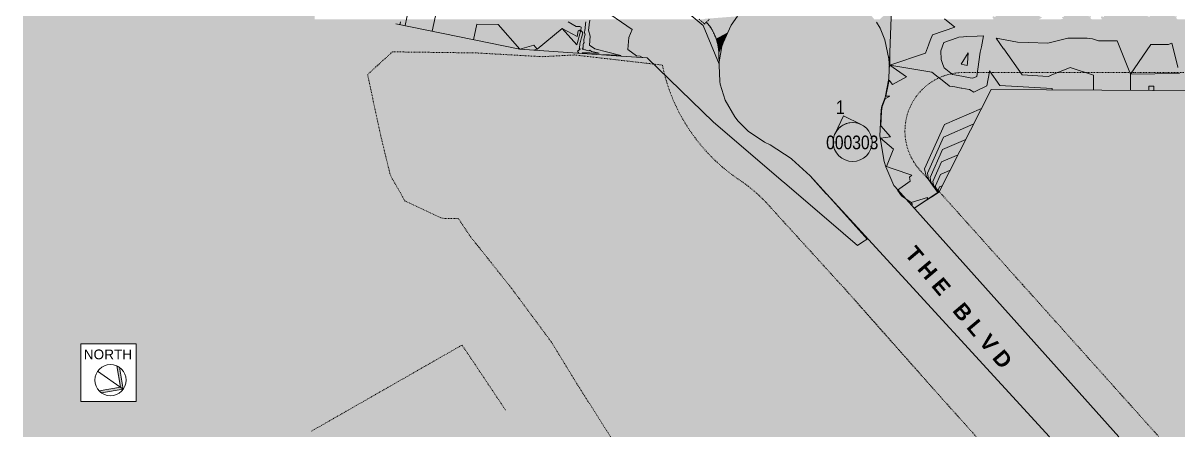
# Model space of a CAD drawing. Header units: metres. Extents: x -2515 to -2174, y 3875 to 4127.
# Drawn here: x -2514.9 to -2366.8, y 3892.4 to 3945.5 of the extents above; entities that cross this region are included whole.
import ezdxf

# ---------------------------------------------------------------- set-up
doc = ezdxf.new("R2010")
doc.units = ezdxf.units.M
doc.linetypes.add('AEC_Double Dash', pattern=[0.039, 0.015, -0.004, 0.006, -0.004, 0.006, -0.004])
doc.linetypes.add('BOUNDARY Tighter', pattern=[0.008, 0.004, -0.002, 0, -0.002])
for name, color, linetype, lineweight in [('A-DETL', 90, 'Continuous', 5), ('A-DETL-GENF', 92, 'Continuous', 5), ('A-DETL-THIN', 151, 'Continuous', 5), ('A-FLOR', 192, 'Continuous', 5), ('A-FLOR-PATT', 8, 'Continuous', 5), ('C-PROP-LINE', 91, 'AEC_Double Dash', 5), ('C-TOPO', 7, 'Continuous', 5), ('C-TOPO-MAJR', 7, 'Continuous', 18), ('C-TOPO-MINR', 7, 'Continuous', 5), ('G-ANNO-SYMB', 111, 'Continuous', 5), ('G-ANNO-TEXT', 231, 'Continuous', 5)]:
    doc.layers.add(name, color=color, linetype=linetype, lineweight=lineweight)
doc.styles.add('Arial Narrow', font='ARIALN.TTF', dxfattribs={"height": 1.75})
doc.styles.add('Arial_1', font='arial.ttf', dxfattribs={"height": 1.25})
doc.styles.add('Arial_B', font='arialbd.ttf', dxfattribs={"height": 2})

# ---------------------------------------------------------------- blocks, each defined once
blk = doc.blocks.new('Family - ___-284748-GA - TENANCY PLAN')
at = {"layer": 'C-PROP-LINE', "color": 21}
for p, q in [((-2470.7, 3938.86), (-2467.52, 3941.77)), ((-2467.52, 3941.77), (-2456.72, 3941.63)), ((-2456.72, 3941.63), (-2448.33, 3941.15)), ((-2448.33, 3941.15), (-2444.16, 3941.37)), ((-2444.16, 3941.37), (-2432.91, 3940.07)), ((-2469.02, 3931.03), (-2470.7, 3938.86)), ((-2388.99, 3939.13), (-2390.51, 3939.13)), ((-2378.05, 3939.13), (-2382.51, 3939.13)), ((-2372.49, 3939.13), (-2373.59, 3939.13)), ((-2467.78, 3925.95), (-2469.02, 3931.03)), ((-2465.9, 3922.64), (-2467.78, 3925.95)), ((-2398.06, 3924.57), (-2396.85, 3923.22)), ((-2461.12, 3920.43), (-2465.9, 3922.64)), ((-2412.86, 3915.05), (-2419.39, 3922.22)), ((-2459.08, 3920.42), (-2461.12, 3920.43)), ((-2457.5, 3918.06), (-2459.08, 3920.42)), ((-2452.22, 3911.43), (-2457.49, 3918.06)), ((-2392.7, 3918.59), (-2386.73, 3911.93)), ((-2409.98, 3911.89), (-2412.85, 3915.04)), ((-2447.15, 3904.59), (-2452.22, 3911.43)), ((-2398.22, 3898.64), (-2409.97, 3911.91)), ((-2407.85, 3909.5), (-2398.22, 3898.63)), ((-2382.58, 3907.3), (-2369.24, 3892.41)), ((-2477.88, 3893.16), (-2458.6, 3904.18)), ((-2458.6, 3904.18), (-2457.6, 3902.72)), ((-2443.86, 3899.22), (-2447.15, 3904.59)), ((-2457.6, 3902.72), (-2453.04, 3895.89)), ((-2439.54, 3892.41), (-2443.86, 3899.22)), ((-2398.22, 3898.63), (-2392.64, 3892.41))]:
    blk.add_line(p, q, dxfattribs=at)
at = {"layer": 'C-PROP-LINE', "color": 9}
for p, q in [((-2390.51, 3939.13), (-2394.31, 3939.13)), ((-2388.92, 3939.13), (-2388.99, 3939.13)), ((-2382.51, 3939.13), (-2388.91, 3939.13)), ((-2373.85, 3939.13), (-2378.05, 3939.13)), ((-2373.59, 3939.13), (-2373.85, 3939.13)), ((-2367.19, 3939.13), (-2372.49, 3939.13)), ((-2366.04, 3939.13), (-2367.19, 3939.13)), ((-2399.9, 3926.62), (-2398.06, 3924.57)), ((-2396.85, 3923.22), (-2392.78, 3918.68)), ((-2392.77, 3918.67), (-2392.7, 3918.59)), ((-2412.85, 3915.04), (-2412.86, 3915.05)), ((-2386.73, 3911.93), (-2382.66, 3907.39)), ((-2382.66, 3907.39), (-2382.58, 3907.3))]:
    blk.add_line(p, q, dxfattribs=at)
at = {"layer": 'C-PROP-LINE', "color": 21}
for centre, radius, start, end in [((-2410.25, 3944.64), 23.11, 191.4098, 213.9181), ((-2394.31, 3931.62), 7.5, 109.9676, 211.1303), ((-2410.1, 3944.69), 23.26, 213.8068, 236.1695), ((-2394.31, 3931.62), 7.5, 211.9959, 215.3651), ((-2434.27, 3908.62), 20.16, 42.4422, 56.1898)]:
    blk.add_arc(centre, radius, start, end, dxfattribs=at)
at = {"layer": 'C-PROP-LINE', "color": 9}
for start, end in [(90, 109.9676), (211.1303, 211.9959), (215.3651, 221.8719)]:
    blk.add_arc((-2394.31, 3931.62), 7.5, start, end, dxfattribs=at)
blk = doc.blocks.new('Tree 5m - Tree 2-358685-GA - TENANCY PLAN')
at = {"layer": 'A-DETL-GENF', "transparency": 33554585}
blk.add_hatch(color=53, dxfattribs=at).paths.add_polyline_path([(1.64, 1.68), (1.43, 1.64), (1.33, 1.72), (1.34, 1.81), (1.22, 1.84), (1.21, 1.91), (1.08, 1.91), (1.02, 2.03), (0.86, 2.04), (0.85, 2.13), (0.77, 2.14), (0.63, 2.12), (0.63, 2.23), (0.57, 2.28), (0.43, 2.32), (0.41, 2.25), (0.39, 2.12), (0.37, 2.07), (0.31, 2.07), (0.3, 2.1), (0.31, 2.13), (0.3, 2.15), (-0.05, 2.07), (-0.02, 2.15), (-0.02, 2.22), (-0.23, 2.23), (-0.33, 2.18), (-0.36, 2.22), (-0.31, 2.31), (-0.37, 2.32), (-0.44, 2.26), (-0.58, 2.24), (-0.6, 2.14), (-0.66, 2.15), (-0.83, 2.08), (-0.92, 2.12), (-0.99, 2.03), (-0.97, 1.94), (-1.01, 1.82), (-0.95, 1.79), (-0.95, 1.72), (-1.07, 1.71), (-1.14, 1.73), (-1.11, 1.79), (-1.09, 1.9), (-1.1, 1.99), (-1.15, 2.02), (-1.23, 2.02), (-1.28, 1.98), (-1.23, 1.86), (-1.25, 1.74), (-1.29, 1.78), (-1.34, 1.81), (-1.42, 1.79), (-1.42, 1.73), (-1.43, 1.65), (-1.47, 1.65), (-1.54, 1.7), (-1.56, 1.62), (-1.5, 1.55), (-1.5, 1.48), (-1.46, 1.46), (-1.46, 1.4), (-1.53, 1.42), (-1.58, 1.42), (-1.59, 1.35), (-1.65, 1.28), (-1.67, 1.24), (-1.64, 1.18), (-1.63, 1.13), (-1.69, 1.08), (-1.75, 1.07), (-1.85, 1.13), (-1.84, 1.16), (-1.8, 1.19), (-1.77, 1.28), (-1.85, 1.31), (-1.91, 1.3), (-1.97, 1.27), (-1.99, 1.19), (-2.02, 1.15), (-2.02, 1.07), (-2.06, 1.02), (-2.06, 0.87), (-2.03, 0.8), (-1.98, 0.75), (-1.99, 0.71), (-1.99, 0.63), (-2.07, 0.65), (-2.28, 0.7), (-2.3, 0.68), (-2.25, 0.58), (-2.19, 0.42), (-2.25, 0.35), (-2.19, 0.25), (-2.23, 0.19), (-2.24, 0.16), (-2.24, 0.12), (-2.27, 0.1), (-2.3, 0.04), (-2.46, 0), (-2.43, -0.04), (-2.33, -0.07), (-2.2, -0.17), (-2.21, -0.22), (-2.25, -0.25), (-2.26, -0.32), (-2.2, -0.35), (-2.21, -0.42), (-2.29, -0.47), (-2.35, -0.63), (-2.24, -0.66), (-2.12, -0.59), (-2.05, -0.65), (-2.09, -0.77), (-2.16, -0.91), (-2.11, -1.03), (-2.08, -1.17), (-2.06, -1.26), (-1.93, -1.25), (-1.88, -1.17), (-1.85, -1.23), (-1.79, -1.24), (-1.8, -1.3), (-1.74, -1.35), (-1.83, -1.44), (-1.92, -1.49), (-1.97, -1.55), (-1.81, -1.58), (-1.7, -1.6), (-1.77, -1.67), (-1.72, -1.7), (-1.6, -1.65), (-1.57, -1.72), (-1.56, -1.81), (-1.43, -1.79), (-1.48, -1.85), (-1.43, -1.89), (-1.41, -1.96), (-1.35, -1.95), (-1.29, -1.86), (-1.19, -1.78), (-1.19, -1.93), (-1.24, -1.96), (-1.28, -2.04), (-1.26, -2.14), (-1.19, -2.1), (-1.14, -2.05), (-1.05, -2.02), (-1.05, -2.1), (-1.03, -2.13), (-1.01, -2.23), (-0.95, -2.24), (-0.88, -2.17), (-0.83, -2.17), (-0.82, -2.24), (-0.76, -2.25), (-0.65, -2.26), (-0.61, -2.22), (-0.54, -2.22), (-0.51, -2.3), (-0.45, -2.3), (-0.42, -2.27), (-0.34, -2.32), (-0.29, -2.29), (-0.29, -2.23), (-0.23, -2.22), (-0.18, -2.41), (-0.13, -2.43), (-0.08, -2.37), (0.04, -2.36), (0.09, -2.47), (0.15, -2.45), (0.22, -2.33), (0.18, -2.27), (0.25, -2.21), (0.38, -2.23), (0.39, -2.27), (0.51, -2.31), (0.52, -2.24), (0.49, -2.17), (0.5, -2.1), (0.56, -2.1), (0.67, -2.15), (0.73, -2.15), (0.74, -2.09), (0.73, -2.07), (0.77, -2), (0.83, -2.01), (0.86, -2.04), (0.89, -2.14), (0.95, -2.17), (1.04, -2.12), (1.05, -2.01), (1.08, -1.96), (1.16, -1.96), (1.19, -1.91), (1.3, -1.92), (1.35, -1.91), (1.36, -1.8), (1.39, -1.71), (1.49, -1.79), (1.52, -1.81), (1.57, -1.78), (1.56, -1.64), (1.59, -1.57), (1.68, -1.45), (1.78, -1.42), (1.9, -1.45), (1.94, -1.4), (1.91, -1.32), (1.76, -1.24), (1.77, -1.18), (1.81, -1.19), (1.93, -1.21), (2.03, -1.21), (2.02, -1.11), (1.98, -1.04), (2.05, -1.03), (2.08, -0.92), (2.06, -0.87), (2.1, -0.82), (2.3, -0.69), (2.33, -0.64), (2.25, -0.61), (2.06, -0.54), (2.08, -0.46), (2.1, -0.42), (2.12, -0.34), (2.16, -0.31), (2.14, -0.26), (2.35, -0.24), (2.39, -0.2), (2.39, -0.14), (2.31, -0.08), (2.26, -0.01), (2.31, 0.07), (2.32, 0.13), (2.17, 0.18), (2.13, 0.26), (2.14, 0.36), (2.2, 0.46), (2.25, 0.51), (2.24, 0.57), (2.09, 0.58), (2.07, 0.61), (2.11, 0.82), (2, 0.88), (1.97, 0.89), (1.91, 0.97), (1.95, 1.05), (1.97, 1.13), (1.93, 1.19), (1.85, 1.24), (1.78, 1.17), (1.68, 1.17), (1.7, 1.37), (1.5, 1.41), (1.6, 1.53), (1.58, 1.57), (1.65, 1.62)])
blk = doc.blocks.new('Tree 7m - Tree-V247-GA - TENANCY PLAN')
at = {"layer": 'A-DETL-GENF', "transparency": 33554585}
blk.add_hatch(color=53, dxfattribs=at).paths.add_polyline_path([(2.36, 2.43), (2.06, 2.37), (1.91, 2.49), (1.92, 2.63), (1.75, 2.67), (1.73, 2.77), (1.55, 2.77), (1.46, 2.94), (1.22, 2.96), (1.22, 3.09), (1.1, 3.11), (0.89, 3.08), (0.9, 3.23), (0.8, 3.31), (0.6, 3.37), (0.57, 3.27), (0.55, 3.07), (0.52, 3), (0.43, 3), (0.42, 3.04), (0.43, 3.09), (0.41, 3.12), (-0.09, 3.01), (-0.06, 3.12), (-0.04, 3.23), (-0.35, 3.24), (-0.5, 3.15), (-0.54, 3.23), (-0.47, 3.35), (-0.56, 3.36), (-0.66, 3.28), (-0.87, 3.24), (-0.89, 3.1), (-0.98, 3.12), (-1.22, 3.01), (-1.36, 3.07), (-1.46, 2.94), (-1.43, 2.81), (-1.49, 2.64), (-1.41, 2.59), (-1.4, 2.5), (-1.58, 2.49), (-1.68, 2.51), (-1.63, 2.6), (-1.6, 2.76), (-1.62, 2.89), (-1.68, 2.94), (-1.8, 2.94), (-1.88, 2.86), (-1.8, 2.69), (-1.84, 2.52), (-1.89, 2.58), (-1.96, 2.62), (-2.09, 2.59), (-2.09, 2.5), (-2.1, 2.4), (-2.15, 2.38), (-2.25, 2.47), (-2.29, 2.35), (-2.2, 2.24), (-2.2, 2.15), (-2.15, 2.11), (-2.14, 2.03), (-2.24, 2.06), (-2.32, 2.06), (-2.32, 2.01), (-2.33, 1.95), (-2.41, 1.85), (-2.45, 1.79), (-2.4, 1.71), (-2.39, 1.63), (-2.48, 1.56), (-2.57, 1.55), (-2.71, 1.63), (-2.7, 1.68), (-2.63, 1.72), (-2.59, 1.85), (-2.71, 1.89), (-2.79, 1.89), (-2.88, 1.84), (-2.91, 1.74), (-2.95, 1.66), (-2.96, 1.55), (-3.01, 1.48), (-3.02, 1.26), (-2.97, 1.16), (-2.89, 1.08), (-2.92, 1.02), (-2.91, 0.91), (-3.02, 0.95), (-3.33, 1.01), (-3.37, 0.98), (-3.29, 0.84), (-3.2, 0.61), (-3.29, 0.5), (-3.2, 0.36), (-3.25, 0.29), (-3.28, 0.23), (-3.28, 0.16), (-3.32, 0.14), (-3.37, 0.05), (-3.59, -0.01), (-3.56, -0.06), (-3.41, -0.11), (-3.22, -0.26), (-3.22, -0.32), (-3.29, -0.36), (-3.3, -0.47), (-3.22, -0.52), (-3.24, -0.61), (-3.35, -0.69), (-3.43, -0.92), (-3.28, -0.96), (-3.1, -0.86), (-3, -0.94), (-3.05, -1.12), (-3.17, -1.33), (-3.09, -1.5), (-3.05, -1.71), (-3.01, -1.83), (-2.83, -1.82), (-2.74, -1.7), (-2.71, -1.8), (-2.62, -1.81), (-2.64, -1.9), (-2.55, -1.96), (-2.68, -2.1), (-2.81, -2.16), (-2.89, -2.25), (-2.7, -2.29), (-2.48, -2.32), (-2.59, -2.43), (-2.53, -2.47), (-2.35, -2.4), (-2.3, -2.5), (-2.29, -2.63), (-2.09, -2.61), (-2.17, -2.7), (-2.1, -2.76), (-2.07, -2.85), (-1.98, -2.84), (-1.9, -2.7), (-1.76, -2.59), (-1.75, -2.8), (-1.83, -2.85), (-1.88, -2.96), (-1.86, -3.11), (-1.76, -3.06), (-1.68, -2.98), (-1.55, -2.93), (-1.55, -3.06), (-1.51, -3.1), (-1.48, -3.24), (-1.4, -3.26), (-1.3, -3.15), (-1.23, -3.16), (-1.22, -3.26), (-1.13, -3.27), (-0.97, -3.28), (-0.91, -3.23), (-0.81, -3.23), (-0.76, -3.35), (-0.68, -3.35), (-0.63, -3.3), (-0.52, -3.38), (-0.44, -3.33), (-0.45, -3.24), (-0.35, -3.23), (-0.33, -3.34), (-0.29, -3.51), (-0.22, -3.54), (-0.14, -3.45), (0.04, -3.44), (0.12, -3.59), (0.2, -3.56), (0.3, -3.39), (0.25, -3.31), (0.34, -3.22), (0.53, -3.24), (0.55, -3.3), (0.71, -3.37), (0.73, -3.26), (0.69, -3.16), (0.71, -3.05), (0.8, -3.06), (0.96, -3.13), (1.04, -3.12), (1.06, -3.05), (1.03, -3.01), (1.09, -2.91), (1.19, -2.93), (1.23, -2.97), (1.28, -3.12), (1.36, -3.15), (1.49, -3.08), (1.5, -2.93), (1.54, -2.85), (1.66, -2.85), (1.7, -2.78), (1.86, -2.8), (1.94, -2.78), (1.95, -2.62), (2, -2.49), (2.09, -2.56), (2.18, -2.64), (2.26, -2.58), (2.24, -2.38), (2.29, -2.28), (2.42, -2.11), (2.56, -2.07), (2.74, -2.1), (2.8, -2.04), (2.75, -1.92), (2.54, -1.8), (2.54, -1.72), (2.61, -1.74), (2.79, -1.76), (2.92, -1.76), (2.91, -1.62), (2.85, -1.51), (2.96, -1.5), (3, -1.34), (2.97, -1.27), (3.02, -1.19), (3.31, -1.01), (3.36, -0.94), (3.25, -0.88), (2.97, -0.79), (2.99, -0.67), (3.03, -0.61), (3.06, -0.5), (3.11, -0.46), (3.09, -0.38), (3.39, -0.35), (3.45, -0.29), (3.45, -0.2), (3.33, -0.12), (3.26, -0.02), (3.33, 0.1), (3.34, 0.19), (3.13, 0.25), (3.08, 0.37), (3.09, 0.52), (3.17, 0.67), (3.25, 0.74), (3.24, 0.83), (3.01, 0.84), (2.98, 0.88), (3.04, 1.18), (2.93, 1.25), (2.85, 1.29), (2.76, 1.4), (2.81, 1.52), (2.84, 1.63), (2.79, 1.72), (2.66, 1.8), (2.56, 1.7), (2.42, 1.69), (2.45, 1.98), (2.16, 2.05), (2.3, 2.22), (2.28, 2.28), (2.37, 2.34)])
blk = doc.blocks.new('Elevation - Black 2-3055161-GA - TENANCY PLAN')
at = {"layer": 'G-ANNO-SYMB'}
blk.add_circle((0, 0), 0.005, dxfattribs=at)
blk = doc.blocks.new('Elevation - Black 2-3055010-GA - TENANCY PLAN')
at = {"layer": 'G-ANNO-SYMB'}
h = blk.add_hatch(color=256, dxfattribs=at)
edge = h.paths.add_edge_path()
edge.add_line((-0.00354, 0.00354), (0, 0.00707))
edge.add_line((0, 0.00707), (0.00354, 0.00354))
edge.add_arc((0, 0), 0.005, 45, 135)
for p, q in [((0, 0.00707), (-0.00354, 0.00354)), ((0, 0.00707), (-0.00354, 0.00354)), ((0.00354, 0.00354), (0, 0.00707)), ((0.00354, 0.00354), (0, 0.00707))]:
    blk.add_line(p, q, dxfattribs=at)
blk.add_arc((0, 0), 0.005, 45, 135, dxfattribs=at)
blk.add_arc((0, 0), 0.005, 45, 135, dxfattribs=at)

msp = doc.modelspace()

# ---------------------------------------------------------------- hatches: boundary and pattern name
at = {"layer": 'A-DETL-GENF', "transparency": 33554585}
h = msp.add_hatch(color=7, dxfattribs=at)
h.paths.add_polyline_path([(-2302.0185, 3892.4128), (-2174.3113, 3892.4128), (-2174.3113, 4126.8955), (-2514.8637, 4126.8955), (-2514.8637, 3892.4128), (-2344.5875, 3892.4128)])
h.paths.add_polyline_path([(-2500.3708, 3896.9439), (-2507.4708, 3896.9439), (-2507.4708, 3904.3439), (-2500.3708, 3904.3439), (-2500.3708, 3903.4974)])
h.paths.add_polyline_path([(-2443.0284, 3945.9439), (-2477.4708, 3945.9439), (-2477.4708, 4057.0406), (-2355.409, 4057.0406), (-2355.409, 4059.8908), (-2213.309, 4059.8908), (-2213.309, 3949.0908), (-2338.4583, 3949.0908), (-2338.4583, 3945.9439), (-2441.6982, 3945.9439)])
at = {"layer": 'A-DETL-GENF'}
msp.add_hatch(color=7, dxfattribs=at).paths.add_polyline_path([(-2504.8155, 3898.0577), (-2502.0284, 3898.5477), (-2502.5212, 3901.3343), (-2502.6298, 3901.4053), (-2502.7427, 3901.469), (-2502.8596, 3901.5252), (-2502.3761, 3898.7912), (-2505.1106, 3898.3105), (-2505.0178, 3898.2199), (-2504.9192, 3898.1355)])
at = {"layer": 'A-FLOR-PATT'}
for points in [[(-2419.0903, 3929.8611), (-2419.1574, 3949.4909), (-2423.279, 3946.3247), (-2419.1574, 3930.1247)], [(-2419.0903, 3929.8611), (-2403.8741, 3940.8563), (-2419.1574, 3949.4909), (-2419.1056, 3934.328)], [(-2403.8741, 3940.8563), (-2404.4012, 3943.2956), (-2419.1574, 3949.4909), (-2404.4012, 3941.1541)], [(-2404.4012, 3943.2956), (-2408.9744, 3949.036), (-2419.1574, 3949.4909), (-2404.9993, 3943.5467)], [(-2404.4012, 3943.2956), (-2408.2065, 3948.5248), (-2408.9744, 3949.036), (-2404.728, 3943.7059)], [(-2404.4012, 3943.2956), (-2407.0052, 3947.505), (-2408.2065, 3948.5248), (-2404.6997, 3943.7059)], [(-2404.4012, 3943.2956), (-2405.4424, 3945.561), (-2407.0052, 3947.505), (-2404.6549, 3943.7059)], [(-2404.9993, 3944.7854), (-2403.5383, 3947.3203), (-2405.4424, 3945.561)], [(-2404.4012, 3943.2956), (-2403.5383, 3947.3203), (-2404.9993, 3944.7854), (-2404.5659, 3943.7059)], [(-2403.8741, 3940.8563), (-2403.5383, 3947.3203), (-2404.4012, 3943.2956)], [(-2403.8044, 3939.8244), (-2403.5383, 3947.3203), (-2403.8741, 3940.8563)], [(-2424.085, 3945.1831), (-2423.279, 3946.3247), (-2427.6387, 3945.9841), (-2427.3706, 3945.7099), (-2427.2567, 3945.586), (-2424.1382, 3945.1899)], [(-2426.0143, 3943.4539), (-2424.5104, 3944.264), (-2424.085, 3945.1831), (-2427.2567, 3945.586), (-2427.065, 3945.3569), (-2426.9075, 3945.1524), (-2426.6805, 3944.8204), (-2426.5576, 3944.6218), (-2426.4637, 3944.4605), (-2426.3351, 3944.2164), (-2426.2173, 3943.9669), (-2426.1078, 3943.7059)], [(-2421.9036, 3931.6013), (-2423.279, 3946.3247), (-2424.085, 3945.1831), (-2422.6709, 3936.3783)], [(-2419.8328, 3930.2106), (-2423.275, 3946.2822), (-2421.9036, 3931.6013)], [(-2419.0903, 3929.8611), (-2423.2699, 3946.2822), (-2419.8328, 3930.2106), (-2419.1574, 3929.8927)], [(-2404.4012, 3943.2956), (-2404.9993, 3944.7854), (-2405.4424, 3945.561), (-2404.5897, 3943.7059)], [(-2425.7945, 3942.6565), (-2425.1326, 3942.9194), (-2424.5104, 3944.264), (-2426.0143, 3943.4539), (-2425.9296, 3943.1913), (-2425.8563, 3942.9253), (-2425.8252, 3942.7899)], [(-2423.1823, 3932.8906), (-2424.085, 3945.1831), (-2425.1326, 3942.9194), (-2423.279, 3933.388)], [(-2421.9036, 3931.6013), (-2424.085, 3945.1831), (-2423.1823, 3932.8906)], [(-2425.6647, 3941.5618), (-2425.2732, 3942.4559), (-2425.1326, 3942.9194), (-2425.7945, 3942.6565), (-2425.7348, 3942.3165), (-2425.706, 3942.1121), (-2425.6794, 3941.8374)], [(-2423.6039, 3933.4266), (-2425.1326, 3942.9194), (-2425.2732, 3942.4559), (-2424.085, 3936.029)], [(-2423.1823, 3932.8906), (-2425.1119, 3942.7909), (-2423.6039, 3933.4266), (-2423.279, 3933.0135)], [(-2425.6301, 3940.4751), (-2425.2732, 3942.4559), (-2425.6647, 3941.5618), (-2425.6607, 3941.4376)], [(-2423.6039, 3933.4266), (-2425.2732, 3942.4559), (-2425.6301, 3940.4751), (-2424.085, 3935.1002)], [(-2424.8446, 3935.5907), (-2425.6301, 3940.4751), (-2425.5508, 3937.982), (-2425.0772, 3936.3783)], [(-2423.6039, 3933.4266), (-2425.6301, 3940.4751), (-2424.8446, 3935.5907), (-2424.085, 3934.2658)], [(-2419.0903, 3929.8611), (-2403.8044, 3939.8244), (-2403.8741, 3940.8563), (-2419.0833, 3929.8662)], [(-2419.0903, 3929.8611), (-2403.8564, 3938.3608), (-2403.8044, 3939.8244), (-2419.0833, 3929.8657)], [(-2419.0903, 3929.8611), (-2404.3489, 3935.9143), (-2403.8564, 3938.3608), (-2419.0833, 3929.865)], [(-2424.8446, 3935.5907), (-2425.5508, 3937.982), (-2425.4924, 3937.6309), (-2425.0947, 3936.3783)], [(-2419.0903, 3929.8611), (-2404.7569, 3934.7982), (-2404.3489, 3935.9143), (-2419.0833, 3929.864)], [(-2419.0903, 3929.8611), (-2404.8423, 3934.328), (-2404.7569, 3934.7982), (-2419.0833, 3929.8636)], [(-2416.4125, 3928.1192), (-2404.8423, 3934.328), (-2419.0903, 3929.8611), (-2416.4228, 3928.1259)], [(-2416.296, 3928.0282), (-2405.0611, 3934.2106), (-2416.4125, 3928.1192)], [(-2416.296, 3928.0282), (-2405.0247, 3931.0063), (-2404.8423, 3934.328), (-2416.1306, 3928.1192)], [(-2413.9652, 3925.8573), (-2405.0247, 3931.0063), (-2416.296, 3928.0282), (-2415.0925, 3926.9072)], [(-2413.9652, 3925.8573), (-2404.4825, 3927.7241), (-2405.0247, 3931.0063), (-2413.7622, 3925.9742)], [(-2413.9652, 3925.8573), (-2404.2732, 3927.039), (-2404.4825, 3927.7241), (-2413.7622, 3925.8973)], [(-2403.2416, 3924.6375), (-2404.2732, 3927.039), (-2413.9652, 3925.8573), (-2405.7805, 3924.9263)], [(-2378.2815, 3892.4128), (-2403.2416, 3924.6375), (-2413.9652, 3925.8573), (-2383.2715, 3892.4128)], [(-2374.3875, 3892.4128), (-2403.2416, 3924.6375), (-2378.2815, 3892.4128)]]:
    msp.add_hatch(color=253, dxfattribs=at).paths.add_polyline_path(points)

# ---------------------------------------------------------------- linework, layer by layer
at = {"layer": 'A-DETL', "linetype": 'BOUNDARY Tighter', "lineweight": 25}
for q in [(-2428.2001, 3945.9439), (-2426.9005, 3945.9439)]:
    msp.add_line((-2427.5048, 3945.3396), q, dxfattribs=at)
at = {"layer": 'A-DETL', "lineweight": 15}
for p, q in [((-2507.4708, 3904.3439), (-2507.4708, 3896.9439)), ((-2500.3708, 3904.3439), (-2507.4708, 3904.3439)), ((-2500.3708, 3896.9439), (-2500.3708, 3904.3439)), ((-2507.4708, 3896.9439), (-2500.3708, 3896.9439))]:
    msp.add_line(p, q, dxfattribs=at)
at = {"layer": 'A-DETL'}
msp.add_line((-2502.0289, 3898.5506), (-2505.3078, 3900.8415), dxfattribs=at)
msp.add_circle((-2503.6683, 3899.696), 2, dxfattribs=at)
at = {"layer": 'A-DETL-THIN'}
for p, q in [((-2502.8596, 3901.5252), (-2502.3761, 3898.7912)), ((-2502.0284, 3898.5477), (-2502.5212, 3901.3343)), ((-2502.3761, 3898.7912), (-2505.1106, 3898.3105)), ((-2504.8155, 3898.0577), (-2502.0284, 3898.5477))]:
    msp.add_line(p, q, dxfattribs=at)
for start, end in [(55, 66.148368), (223.851632, 235)]:
    msp.add_arc((-2503.6683, 3899.696), 2, start, end, dxfattribs=at)
at = {"layer": 'A-FLOR'}
for p, q in [((-2403.8564, 3938.3608), (-2403.5383, 3947.3203)), ((-2423.279, 3946.3247), (-2424.085, 3945.1831)), ((-2404.9993, 3944.7854), (-2405.4424, 3945.561)), ((-2424.085, 3945.1831), (-2425.1326, 3942.9194)), ((-2404.4012, 3943.2956), (-2404.9993, 3944.7854)), ((-2425.1326, 3942.9194), (-2425.2732, 3942.4559)), ((-2403.8741, 3940.8563), (-2404.4012, 3943.2956)), ((-2425.2732, 3942.4559), (-2425.6301, 3940.4751)), ((-2425.5508, 3937.982), (-2425.6163, 3940.0421)), ((-2403.8044, 3939.8244), (-2403.8741, 3940.8563)), ((-2403.8564, 3938.3608), (-2404.3489, 3935.9143)), ((-2425.4924, 3937.6309), (-2425.5508, 3937.982)), ((-2424.8446, 3935.5907), (-2425.4924, 3937.6309)), ((-2423.6039, 3933.4266), (-2424.8446, 3935.5907)), ((-2404.3489, 3935.9143), (-2404.7569, 3934.7982)), ((-2404.8423, 3934.328), (-2405.0247, 3931.0063)), ((-2404.7569, 3934.7982), (-2404.8423, 3934.328)), ((-2423.1823, 3932.8906), (-2423.6039, 3933.4266)), ((-2421.9036, 3931.6013), (-2423.1823, 3932.8906)), ((-2419.8328, 3930.2106), (-2421.9036, 3931.6013)), ((-2405.0247, 3931.0063), (-2404.4825, 3927.7241)), ((-2419.0903, 3929.8611), (-2419.8328, 3930.2106)), ((-2416.4125, 3928.1192), (-2419.0903, 3929.8611)), ((-2416.296, 3928.0282), (-2416.4125, 3928.1192)), ((-2413.9652, 3925.8573), (-2416.296, 3928.0282)), ((-2404.4825, 3927.7241), (-2404.2732, 3927.039)), ((-2404.2732, 3927.039), (-2403.2416, 3924.6375)), ((-2411.8523, 3923.555), (-2413.9652, 3925.8573)), ((-2408.3718, 3919.7626), (-2411.8499, 3923.5524)), ((-2403.2416, 3924.6375), (-2403.1228, 3924.5049)), ((-2403.12, 3924.5017), (-2374.3875, 3892.4128)), ((-2383.2715, 3892.4128), (-2408.3637, 3919.7538))]:
    msp.add_line(p, q, dxfattribs=at)
for points, knots in [([(-2426.0143, 3943.4539), (-2426.0746, 3943.6277), (-2426.2946, 3944.1842), (-2426.7057, 3944.9073), (-2427.1048, 3945.4133), (-2427.2567, 3945.586)], [-0.611111111, -0.611111111, -0.611111111, -0.611111111, -0.5, -0.25, -0.111111111, -0.111111111, -0.111111111, -0.111111111]), ([(-2425.7945, 3942.6565), (-2425.8038, 3942.7015), (-2425.8627, 3942.971), (-2425.939, 3943.2366), (-2426.0143, 3943.4539)], [-0.777777778, -0.777777778, -0.777777778, -0.777777778, -0.75, -0.611111111, -0.611111111, -0.611111111, -0.611111111])]:
    msp.add_open_spline(points, degree=3, knots=knots, dxfattribs=at)
for points in [[(-2425.6647, 3941.5618), (-2425.6764, 3941.9297), (-2425.7199, 3942.2963), (-2425.7945, 3942.6565)], [(-2425.706, 3942.1121), (-2425.7007, 3942.0672), (-2425.6959, 3942.0223), (-2425.6915, 3941.9773)], [(-2425.6915, 3941.9773), (-2425.687, 3941.9313), (-2425.683, 3941.8852), (-2425.6796, 3941.839)], [(-2425.6794, 3941.8374), (-2425.6725, 3941.7457), (-2425.6676, 3941.6538), (-2425.6647, 3941.5618)]]:
    msp.add_open_spline(points, degree=3, dxfattribs=at)
at = {"layer": 'C-TOPO'}
for p, q in [((-2427.6744, 3945.1479), (-2429.2343, 3946.4488)), ((-2451.1637, 3942.1063), (-2467.0968, 3945.3792)), ((-2425.629, 3940.2053), (-2427.6744, 3945.1479)), ((-2427.0781, 3945.3739), (-2427.0865, 3945.3844)), ((-2426.8844, 3945.1209), (-2426.9204, 3945.17)), ((-2426.7326, 3944.9027), (-2426.764, 3944.9495)), ((-2426.5973, 3944.6904), (-2426.6168, 3944.7221)), ((-2426.4619, 3944.4574), (-2426.488, 3944.504)), ((-2426.2757, 3944.0942), (-2426.3373, 3944.2208)), ((-2426.1628, 3943.8414), (-2426.2192, 3943.9712)), ((-2426.0647, 3943.5941), (-2426.1117, 3943.7162)), ((-2425.9827, 3943.3603), (-2426.0153, 3943.4567)), ((-2425.8915, 3943.0587), (-2425.9303, 3943.1938)), ((-2425.824, 3942.7912), (-2425.8569, 3942.9277)), ((-2425.7666, 3942.5138), (-2425.7949, 3942.6585)), ((-2438.2388, 3941.2238), (-2451.1637, 3942.1063)), ((-2434.8723, 3940.994), (-2438.2388, 3941.2238)), ((-2425.7249, 3942.2569), (-2425.7446, 3942.3865)), ((-2425.6647, 3941.5618), (-2425.6163, 3940.0421)), ((-2426.3325, 3932.7511), (-2434.8723, 3940.994)), ((-2425.6223, 3940.2295), (-2425.629, 3940.2053)), ((-2390.7632, 3936.927), (-2397.4221, 3923.8167)), ((-2376.5795, 3936.842), (-2390.7632, 3936.927)), ((-2357.2997, 3936.7265), (-2376.5759, 3936.842)), ((-2417.4177, 3925.1177), (-2426.3325, 3932.7511)), ((-2417.2653, 3924.9872), (-2417.4165, 3925.1167)), ((-2412.4368, 3920.8527), (-2417.259, 3924.9818)), ((-2413.9652, 3925.8573), (-2411.8923, 3923.5592)), ((-2411.8886, 3923.555), (-2411.8518, 3923.5142)), ((-2411.8456, 3923.5074), (-2406.9671, 3918.0988)), ((-2397.4221, 3923.8167), (-2400.6272, 3921.7178)), ((-2411.5582, 3920.1004), (-2412.4319, 3920.8485)), ((-2407.8916, 3916.9607), (-2411.553, 3920.0959)), ((-2407.2253, 3917.3971), (-2407.8916, 3916.9607)), ((-2407.2126, 3917.4054), (-2407.2195, 3917.4009)), ((-2406.6651, 3917.7639), (-2407.1979, 3917.4151)), ((-2406.962, 3918.0931), (-2406.6651, 3917.7639))]:
    msp.add_line(p, q, dxfattribs=at)
for start, end in [(5.551151, 6.763396), (4.308748, 5.551151), (3.497515, 4.293214), (1.823031, 3.497515)]:
    msp.add_arc((-2432.0615, 3941.3582), 6.4, start, end, dxfattribs=at)
for points in [[(-2427.0867, 3945.3846), (-2427.0834, 3945.3805), (-2427.0801, 3945.3764), (-2427.0768, 3945.3723)], [(-2427.0747, 3945.3697), (-2427.0724, 3945.3668), (-2427.0701, 3945.3639), (-2427.0678, 3945.361)], [(-2427.0605, 3945.352), (-2427.0379, 3945.3237), (-2427.0156, 3945.2952), (-2426.9935, 3945.2666)], [(-2426.9179, 3945.1665), (-2426.9148, 3945.1623), (-2426.9116, 3945.158), (-2426.9085, 3945.1538)], [(-2426.9085, 3945.1538), (-2426.8804, 3945.1156), (-2426.8528, 3945.0772), (-2426.8255, 3945.0385)], [(-2426.7582, 3944.9407), (-2426.7544, 3944.9352), (-2426.7507, 3944.9296), (-2426.7469, 3944.9241)], [(-2426.7469, 3944.9241), (-2426.7222, 3944.8871), (-2426.6978, 3944.85), (-2426.6738, 3944.8125)], [(-2426.6078, 3944.7074), (-2426.6066, 3944.7054), (-2426.6053, 3944.7034), (-2426.6041, 3944.7014)], [(-2426.6041, 3944.7014), (-2426.5805, 3944.6629), (-2426.5574, 3944.6242), (-2426.5346, 3944.5852)], [(-2426.2721, 3944.0864), (-2426.2937, 3944.1323), (-2426.3159, 3944.178), (-2426.3387, 3944.2235)], [(-2426.155, 3943.8227), (-2426.1762, 3943.8735), (-2426.1981, 3943.924), (-2426.2206, 3943.9743)], [(-2426.0551, 3943.5679), (-2426.0738, 3943.6187), (-2426.0931, 3943.6692), (-2426.113, 3943.7194)], [(-2425.9685, 3943.3167), (-2425.9839, 3943.3645), (-2425.9998, 3943.4121), (-2426.0163, 3943.4596)], [(-2425.8915, 3943.0587), (-2425.9041, 3943.1045), (-2425.9173, 3943.1502), (-2425.9309, 3943.1957)], [(-2425.824, 3942.7912), (-2425.8345, 3942.8373), (-2425.8456, 3942.8833), (-2425.8572, 3942.9291)], [(-2425.7614, 3942.4846), (-2425.7719, 3942.5432), (-2425.7832, 3942.6017), (-2425.7953, 3942.66)], [(-2425.7168, 3942.1974), (-2425.7252, 3942.2611), (-2425.7346, 3942.3247), (-2425.7449, 3942.3881)], [(-2425.6796, 3941.839), (-2425.6865, 3941.9309), (-2425.6954, 3942.0226), (-2425.7063, 3942.114)], [(-2425.6647, 3941.5618), (-2425.6676, 3941.6538), (-2425.6725, 3941.7457), (-2425.6794, 3941.8374)]]:
    msp.add_open_spline(points, degree=3, dxfattribs=at)
msp.add_open_spline([(-2426.4662, 3944.4651), (-2426.4457, 3944.4283), (-2426.4241, 3944.3885), (-2426.403, 3944.3484), (-2426.4014, 3944.3456)], degree=3, knots=[-0.5216631114, -0.5216631114, -0.5216631114, -0.5216631114, -0.5, -0.4983443363, -0.4983443363, -0.4983443363, -0.4983443363], dxfattribs=at)
at = {"layer": 'C-TOPO-MAJR', "color": 254, "lineweight": 13}
for p, q in [((-2466.5208, 3945.4195), (-2466.4823, 3945.6128)), ((-2461.9969, 3946.3882), (-2462.4023, 3944.4149)), ((-2443.9709, 3945.0371), (-2444.9668, 3945.6086)), ((-2442.2771, 3945.2644), (-2442.2064, 3945.8419)), ((-2396.7451, 3946.0173), (-2395.4265, 3944.9335)), ((-2466.5533, 3945.2675), (-2466.5208, 3945.4195)), ((-2443.5019, 3945.0113), (-2443.9709, 3945.0371)), ((-2443.2979, 3944.9206), (-2443.5019, 3945.0113)), ((-2443.3471, 3944.5182), (-2443.2979, 3944.9206)), ((-2443.2807, 3944.4344), (-2443.3471, 3944.5182)), ((-2443.2717, 3944.4256), (-2443.2807, 3944.4344)), ((-2443.2617, 3944.4105), (-2443.2717, 3944.4256)), ((-2443.2688, 3943.5734), (-2443.0912, 3944.1954)), ((-2443.1575, 3944.279), (-2443.2617, 3944.4105)), ((-2443.1322, 3944.2465), (-2443.1575, 3944.279)), ((-2443.0912, 3944.1954), (-2443.1322, 3944.2465)), ((-2442.3636, 3944.5572), (-2442.284, 3945.2081)), ((-2442.1567, 3943.7997), (-2442.3636, 3944.5572)), ((-2442.284, 3945.2081), (-2442.2819, 3945.2321)), ((-2442.2819, 3945.2321), (-2442.2771, 3945.2644)), ((-2398.2979, 3943.9639), (-2398.5637, 3943.2335)), ((-2395.4265, 3944.9335), (-2398.2979, 3943.9639)), ((-2443.5378, 3942.2722), (-2443.497, 3942.774)), ((-2443.497, 3942.774), (-2443.3928, 3943.1391)), ((-2443.3928, 3943.1391), (-2443.3686, 3943.24)), ((-2443.3686, 3943.24), (-2443.3052, 3943.4628)), ((-2443.3052, 3943.4628), (-2443.2688, 3943.5734)), ((-2442.2718, 3942.6461), (-2442.1567, 3943.7997)), ((-2441.5812, 3942.1446), (-2442.2718, 3942.6461)), ((-2398.7897, 3942.6123), (-2399.1646, 3941.5818)), ((-2398.7437, 3942.7427), (-2398.7897, 3942.6123)), ((-2398.5637, 3943.2335), (-2398.7437, 3942.7427)), ((-2443.7833, 3941.8529), (-2443.4541, 3942.1144)), ((-2443.6943, 3941.7486), (-2443.7833, 3941.8529)), ((-2443.6168, 3941.5911), (-2443.6943, 3941.7486)), ((-2443.5772, 3942.1715), (-2443.5378, 3942.2722)), ((-2443.5034, 3942.143), (-2443.5772, 3942.1715)), ((-2443.4541, 3942.1144), (-2443.5034, 3942.143)), ((-2438.2325, 3941.3167), (-2441.5812, 3942.1446)), ((-2440.5752, 3941.3834), (-2440.0629, 3941.3882)), ((-2440.0629, 3941.3882), (-2439.69, 3941.3736)), ((-2439.69, 3941.3736), (-2439.3114, 3941.3629)), ((-2439.3114, 3941.3629), (-2438.9379, 3941.3469)), ((-2438.9379, 3941.3469), (-2438.2388, 3941.2238)), ((-2438.2388, 3941.2238), (-2438.2325, 3941.3167)), ((-2403.7482, 3940.0479), (-2403.7392, 3941.6617)), ((-2399.1646, 3941.5818), (-2403.7482, 3940.0479)), ((-2393.6976, 3941.6522), (-2394.5966, 3940.1877)), ((-2393.8059, 3940.3323), (-2393.6976, 3941.6522)), ((-2425.6927, 3940.3592), (-2425.6324, 3940.5483)), ((-2403.7482, 3940.0479), (-2398.3594, 3939.171)), ((-2401.5962, 3938.5506), (-2403.7482, 3940.0479)), ((-2394.5966, 3940.1877), (-2393.8187, 3940.0119)), ((-2393.8187, 3940.0119), (-2393.8059, 3940.3323)), ((-2403.9697, 3937.5514), (-2403.8273, 3938.1268)), ((-2403.8273, 3938.1268), (-2403.4161, 3937.5636)), ((-2403.4161, 3937.5636), (-2401.5962, 3938.5506)), ((-2398.3594, 3939.171), (-2398.2057, 3939.0514)), ((-2398.2057, 3939.0514), (-2398.1558, 3939.0107)), ((-2398.1558, 3939.0107), (-2397.56, 3938.542)), ((-2397.56, 3938.542), (-2397.1949, 3938.2518)), ((-2397.1949, 3938.2518), (-2396.1988, 3937.4671)), ((-2391.2923, 3937.4098), (-2391.1597, 3938.2955)), ((-2391.1597, 3938.2955), (-2391.0673, 3938.7565)), ((-2391.0669, 3938.7587), (-2390.9494, 3939.3442)), ((-2390.9494, 3939.3442), (-2389.6307, 3937.4654)), ((-2404.2674, 3936.0946), (-2403.9697, 3937.5514)), ((-2396.1988, 3937.4671), (-2396.091, 3937.3861)), ((-2396.091, 3937.3861), (-2395.4216, 3937.2709)), ((-2395.4216, 3937.2709), (-2395.1956, 3937.2342)), ((-2395.1956, 3937.2342), (-2395.0165, 3937.2038)), ((-2395.0165, 3937.2038), (-2394.5891, 3937.1242)), ((-2394.5891, 3937.1242), (-2394.5331, 3937.1157)), ((-2394.5331, 3937.1157), (-2393.5729, 3936.9627)), ((-2393.5729, 3936.9627), (-2393.538, 3936.9406)), ((-2393.5375, 3936.9403), (-2393.5231, 3936.9312)), ((-2393.5187, 3936.9284), (-2392.9954, 3936.5977)), ((-2392.9954, 3936.5977), (-2392.1358, 3937.0196)), ((-2392.1358, 3937.0196), (-2391.8067, 3937.1722)), ((-2391.8067, 3937.1722), (-2391.7578, 3937.1945)), ((-2391.7578, 3937.1945), (-2391.2923, 3937.4098)), ((-2389.6307, 3937.4654), (-2382.9487, 3937.0564)), ((-2382.9487, 3937.0564), (-2382.9498, 3936.8802)), ((-2370.5292, 3936.8058), (-2370.5259, 3937.3652)), ((-2370.5259, 3937.3652), (-2369.8828, 3937.3812)), ((-2369.8828, 3937.3812), (-2369.8863, 3936.8019)), ((-2404.7185, 3934.7847), (-2404.3644, 3935.7313)), ((-2404.3644, 3935.7313), (-2403.7633, 3936.1057)), ((-2403.7633, 3936.1057), (-2404.2674, 3936.0946)), ((-2404.8884, 3932.3065), (-2404.805, 3934.1233)), ((-2404.805, 3934.1233), (-2404.7643, 3934.4841)), ((-2404.7643, 3934.4841), (-2404.7185, 3934.7847)), ((-2391.991, 3934.5097), (-2396.7579, 3932.4512)), ((-2403.6756, 3930.8705), (-2404.8884, 3932.3065)), ((-2396.7579, 3932.4512), (-2399.2846, 3926.7721)), ((-2404.9257, 3930.6961), (-2403.6756, 3930.8705)), ((-2403.2746, 3929.2931), (-2404.9257, 3930.6961)), ((-2404.1829, 3927.0908), (-2403.3123, 3929.191)), ((-2403.3123, 3929.191), (-2403.2746, 3929.2931)), ((-2397.0039, 3929.2532), (-2398.5948, 3925.6775)), ((-2394.0025, 3930.5493), (-2397.0039, 3929.2532)), ((-2403.3173, 3926.7904), (-2404.1829, 3927.0908)), ((-2400.9405, 3925.9656), (-2403.3156, 3926.7898)), ((-2399.2846, 3926.7721), (-2399.0933, 3925.8215)), ((-2396.0141, 3926.5889), (-2397.2499, 3926.0552)), ((-2402.746, 3924.0197), (-2401.1416, 3925.1987)), ((-2401.2408, 3925.6916), (-2400.9405, 3925.9656)), ((-2401.1416, 3925.1987), (-2401.2408, 3925.6916)), ((-2399.0933, 3925.8215), (-2398.261, 3924.6626)), ((-2398.5948, 3925.6775), (-2398.4743, 3925.0789)), ((-2398.4743, 3925.0789), (-2397.5316, 3923.7662)), ((-2397.2499, 3926.0552), (-2397.905, 3924.5829)), ((-2402.2335, 3923.3035), (-2402.746, 3924.0197)), ((-2401.0222, 3922.4566), (-2402.2335, 3923.3035)), ((-2397.5316, 3923.7662), (-2399.8452, 3922.2299)), ((-2397.596, 3923.7365), (-2398.7271, 3922.9855)), ((-2397.4672, 3923.7959), (-2398.4199, 3923.1633)), ((-2398.2584, 3924.659), (-2397.596, 3923.7365)), ((-2397.905, 3924.5829), (-2397.8554, 3924.3364)), ((-2397.8554, 3924.3364), (-2397.4672, 3923.7959)), ((-2398.9344, 3923.0783), (-2401.0222, 3922.4566)), ((-2401.0222, 3922.4566), (-2400.842, 3922.1991)), ((-2398.9585, 3922.8318), (-2398.9344, 3923.0783)), ((-2398.7299, 3922.9836), (-2398.9585, 3922.8318))]:
    msp.add_line(p, q, dxfattribs=at)
at = {"layer": 'C-TOPO-MINR', "color": 252}
for p, q in [((-2465.4483, 3947.1995), (-2465.8738, 3945.128)), ((-2436.7788, 3944.6352), (-2441.0174, 3947.5546))]:
    msp.add_line(p, q, dxfattribs=at)
at = {"layer": 'C-TOPO-MINR', "color": 9}
for p, q in [((-2442.7545, 3945.4057), (-2442.7255, 3945.5992)), ((-2456.7088, 3945.3331), (-2457.1203, 3943.3299)), ((-2453.9782, 3945.2616), (-2456.7088, 3945.3331)), ((-2451.1637, 3942.1063), (-2453.9782, 3945.2616)), ((-2445.7429, 3944.7719), (-2448.9673, 3942.1055)), ((-2445.7429, 3944.7719), (-2443.8835, 3942.6539)), ((-2443.8199, 3943.7452), (-2445.7429, 3944.7719)), ((-2443.7241, 3944.4764), (-2443.8199, 3943.7452)), ((-2443.5335, 3944.5399), (-2443.7241, 3944.4764)), ((-2443.5565, 3943.7995), (-2443.4725, 3944.0936)), ((-2443.395, 3944.3651), (-2443.5335, 3944.5399)), ((-2443.4725, 3944.0936), (-2443.4421, 3944.1868)), ((-2443.4421, 3944.1868), (-2443.395, 3944.3651)), ((-2442.9811, 3943.3474), (-2442.7872, 3944.0259)), ((-2442.9006, 3944.1683), (-2442.8855, 3944.2915)), ((-2442.8441, 3944.0972), (-2442.9006, 3944.1683)), ((-2442.8855, 3944.2915), (-2442.8703, 3944.3719)), ((-2442.8703, 3944.3719), (-2442.8667, 3944.4453)), ((-2442.8667, 3944.4453), (-2442.7668, 3945.2614)), ((-2442.8299, 3944.0793), (-2442.8441, 3944.0972)), ((-2442.7872, 3944.0259), (-2442.8299, 3944.0793)), ((-2442.7668, 3945.2614), (-2442.7545, 3945.4057)), ((-2437.2008, 3943.5922), (-2436.7788, 3944.6352)), ((-2449.3833, 3942.6376), (-2451.1637, 3942.1063)), ((-2448.9673, 3942.1055), (-2449.3833, 3942.6376)), ((-2443.8835, 3942.6539), (-2443.7134, 3943.2497)), ((-2443.7134, 3943.2497), (-2443.7094, 3943.2665)), ((-2443.7094, 3943.2665), (-2443.5669, 3943.7678)), ((-2443.5669, 3943.7678), (-2443.5565, 3943.7995)), ((-2443.0695, 3942.4436), (-2443.0605, 3942.6097)), ((-2443.0605, 3942.6097), (-2443.0446, 3942.7573)), ((-2443.0446, 3942.7573), (-2443.019, 3942.8237)), ((-2443.019, 3942.8237), (-2442.9351, 3942.9508)), ((-2442.9586, 3943.1233), (-2442.9811, 3943.3474)), ((-2442.9351, 3942.9508), (-2442.9586, 3943.1233)), ((-2437.3534, 3942.0656), (-2437.2008, 3943.5922)), ((-2396.8308, 3942.9716), (-2397.2236, 3941.8824)), ((-2395.1136, 3943.5514), (-2396.8308, 3942.9716)), ((-2394.8821, 3943.6377), (-2395.1136, 3943.5514)), ((-2394.2873, 3943.7065), (-2394.8821, 3943.6377)), ((-2393.9328, 3943.7518), (-2394.2873, 3943.7065)), ((-2392.5484, 3943.7707), (-2393.9328, 3943.7518)), ((-2391.7304, 3943.8141), (-2392.5484, 3943.7707)), ((-2392.0134, 3942.4029), (-2391.7304, 3943.8141)), ((-2388.0536, 3943.1264), (-2390.0963, 3943.5084)), ((-2390.0963, 3943.5084), (-2389.1568, 3942.17)), ((-2387.3742, 3943.0059), (-2388.0536, 3943.1264)), ((-2386.0169, 3942.9652), (-2387.3742, 3943.0059)), ((-2383.4795, 3942.889), (-2386.0143, 3942.9651)), ((-2380.9131, 3943.5084), (-2383.4795, 3942.889)), ((-2378.4432, 3943.5087), (-2380.9131, 3943.5084)), ((-2377.7622, 3943.4185), (-2378.4432, 3943.5087)), ((-2376.992, 3943.1726), (-2377.7622, 3943.4185)), ((-2376.2144, 3943.1729), (-2376.992, 3943.1726)), ((-2374.6247, 3943.1737), (-2376.2106, 3943.1729)), ((-2372.8795, 3938.8972), (-2374.6247, 3943.1737)), ((-2370.2709, 3942.6965), (-2372.8795, 3938.8972)), ((-2368.0445, 3942.6967), (-2370.2709, 3942.6965)), ((-2367.9249, 3942.7413), (-2368.0438, 3942.6967)), ((-2367.5937, 3942.8655), (-2367.9245, 3942.7414)), ((-2366.8392, 3939.8426), (-2367.5937, 3942.8655)), ((-2449.4276, 3941.9878), (-2448.9673, 3942.1055)), ((-2443.2164, 3941.5637), (-2443.161, 3941.6393)), ((-2443.1829, 3942.1173), (-2443.0917, 3942.1915)), ((-2443.1041, 3942.0991), (-2443.1829, 3942.1173)), ((-2443.161, 3941.6393), (-2442.9442, 3941.6338)), ((-2442.9746, 3942.067), (-2443.1041, 3942.0991)), ((-2443.0917, 3942.1915), (-2443.0329, 3942.2364)), ((-2443.0873, 3942.2616), (-2443.0695, 3942.4436)), ((-2443.0554, 3942.2445), (-2443.0873, 3942.2616)), ((-2443.0329, 3942.2364), (-2443.0554, 3942.2445)), ((-2442.8483, 3942.0345), (-2442.9746, 3942.067)), ((-2442.9442, 3941.6338), (-2442.5766, 3941.6561)), ((-2442.7619, 3942.0155), (-2442.8483, 3942.0345)), ((-2442.6886, 3941.9951), (-2442.7619, 3942.0155)), ((-2442.3206, 3941.9041), (-2442.6886, 3941.9951)), ((-2442.5766, 3941.6561), (-2442.209, 3941.6393)), ((-2442.1867, 3941.9655), (-2442.3206, 3941.9041)), ((-2442.209, 3941.6393), (-2441.9105, 3941.5948)), ((-2441.9894, 3941.8222), (-2442.1867, 3941.9655)), ((-2441.5879, 3941.7189), (-2441.9894, 3941.8222)), ((-2441.9105, 3941.5948), (-2441.5805, 3941.5871)), ((-2441.0326, 3941.5857), (-2441.5879, 3941.7189)), ((-2441.5805, 3941.5871), (-2441.0326, 3941.5857)), ((-2436.2055, 3941.2389), (-2437.3534, 3942.0656)), ((-2435.7525, 3941.2179), (-2436.2055, 3941.2389)), ((-2435.4349, 3941.0521), (-2435.7525, 3941.2179)), ((-2435.4334, 3941.0323), (-2435.4349, 3941.0521)), ((-2397.2236, 3941.8824), (-2397.1764, 3940.7995)), ((-2392.6149, 3938.6169), (-2392.151, 3941.7167)), ((-2392.151, 3941.7167), (-2392.014, 3942.3996)), ((-2389.1505, 3942.1611), (-2386.7995, 3938.8116)), ((-2397.1764, 3940.7995), (-2396.9384, 3940.1372)), ((-2396.9384, 3940.1372), (-2396.7929, 3939.7159)), ((-2396.7929, 3939.7159), (-2395.7243, 3938.8725)), ((-2383.0824, 3938.7607), (-2380.6092, 3939.7711)), ((-2380.6092, 3939.7711), (-2377.6296, 3938.7791)), ((-2366.8172, 3939.7545), (-2366.8387, 3939.8407)), ((-2395.7243, 3938.8725), (-2394.4999, 3938.6447)), ((-2394.4999, 3938.6447), (-2393.4313, 3938.4458)), ((-2393.4313, 3938.4458), (-2393.0954, 3938.3946)), ((-2393.0954, 3938.3946), (-2392.6149, 3938.6169)), ((-2386.7995, 3938.8116), (-2383.4585, 3938.6071)), ((-2383.4585, 3938.6071), (-2383.096, 3938.7552)), ((-2383.0923, 3938.7567), (-2383.0862, 3938.7592)), ((-2377.6296, 3938.7791), (-2377.6412, 3936.8484)), ((-2372.892, 3936.8199), (-2372.8795, 3938.8972)), ((-2372.8795, 3938.8972), (-2366.6304, 3939.0064)), ((-2392.9968, 3932.5295), (-2396.8809, 3930.8522)), ((-2396.8809, 3930.8522), (-2398.9397, 3926.2248)), ((-2395.0083, 3928.5691), (-2397.1269, 3927.6542)), ((-2398.9397, 3926.2248), (-2398.7838, 3925.4502)), ((-2397.1269, 3927.6542), (-2398.2497, 3925.1306)), ((-2398.7838, 3925.4502), (-2397.5638, 3923.7514)), ((-2398.2499, 3925.1302), (-2398.1649, 3924.7077)), ((-2397.5638, 3923.7514), (-2400.5578, 3921.7633)), ((-2397.4994, 3923.7811), (-2399.1325, 3922.6966)), ((-2398.1643, 3924.7069), (-2398.0639, 3924.5671)), ((-2398.0609, 3924.5629), (-2397.4994, 3923.7811)), ((-2397.435, 3923.8107), (-2397.7072, 3923.63)), ((-2397.3729, 3924.4563), (-2397.5601, 3924.0356)), ((-2397.5601, 3924.0356), (-2397.5459, 3923.9652)), ((-2397.5459, 3923.9652), (-2397.435, 3923.8107)), ((-2397.0198, 3924.6087), (-2397.3729, 3924.4563))]:
    msp.add_line(p, q, dxfattribs=at)

# ---------------------------------------------------------------- block references
at = {"layer": 'A-DETL-GENF', "transparency": 33554585, "rotation": 220.1293300237995}
for name, p in [('Tree 7m - Tree-V247-GA - TENANCY PLAN', (-2387.4623, 3944.7722)), ('Tree 7m - Tree-V247-GA - TENANCY PLAN', (-2373.5623, 3944.7722)), ('Tree 5m - Tree 2-358685-GA - TENANCY PLAN', (-2379.8116, 3944.7722)), ('Tree 5m - Tree 2-358685-GA - TENANCY PLAN', (-2368.8116, 3944.7722)), ('Tree 7m - Tree-V247-GA - TENANCY PLAN', (-2393.7659, 3939.7822)), ('Tree 7m - Tree-V247-GA - TENANCY PLAN', (-2385.7659, 3939.7822)), ('Tree 7m - Tree-V247-GA - TENANCY PLAN', (-2369.3287, 3938.4357)), ('Tree 7m - Tree-V247-GA - TENANCY PLAN', (-2363.8073, 3938.5623)), ('Tree 5m - Tree 2-358685-GA - TENANCY PLAN', (-2375.8073, 3938.5623)), ('Tree 7m - Tree-V247-GA - TENANCY PLAN', (-2401.4122, 3924.2062)), ('Tree 7m - Tree-V247-GA - TENANCY PLAN', (-2414.7556, 3923.0994)), ('Tree 7m - Tree-V247-GA - TENANCY PLAN', (-2393.7659, 3921.7217)), ('Tree 7m - Tree-V247-GA - TENANCY PLAN', (-2410.0777, 3917.1119)), ('Tree 7m - Tree-V247-GA - TENANCY PLAN', (-2383.6437, 3910.4377))]:
    msp.add_blockref(name, p, dxfattribs=at)
at = {"layer": 'C-PROP-LINE', "color": 21}
msp.add_blockref('Family - ___-284748-GA - TENANCY PLAN', (0, 0), dxfattribs=at)
at = {"layer": 'G-ANNO-SYMB'}
for name, xscale, yscale, zscale, rotation in [('Elevation - Black 2-3055010-GA - TENANCY PLAN', 499.9999999999995, 499.9999999999995, 499.9999999999995, 19.00040712021209), ('Elevation - Black 2-3055161-GA - TENANCY PLAN', 499.9999999999994, 499.9999999999994, 499.9999999999994, 19.00040712021207)]:
    msp.add_blockref(name, (-2408.5193, 3930.2119), dxfattribs=dict(at, xscale=xscale, yscale=yscale, zscale=zscale, rotation=rotation))

# ---------------------------------------------------------------- texts
at = {"layer": 'G-ANNO-SYMB', "char_height": 1.75, "attachment_point": 1, "style": 'Arial Narrow'}
for s, insert, width in [('1', (-2410.6551, 3935.5421), 1.362869), ('000303', (-2411.914, 3931.0349), 8.177212)]:
    msp.add_mtext(s, dxfattribs=dict(at, insert=insert, width=width))
at = {"layer": 'G-ANNO-TEXT', "color": 7, "lineweight": 13, "insert": (-2400.3919, 3917.086), "char_height": 2, "width": 23.770034, "attachment_point": 1, "rotation": 310.132996, "style": 'Arial_B'}
msp.add_mtext('T H E   B L V D', dxfattribs=at)
at = {"layer": 'G-ANNO-TEXT', "color": 7, "insert": (-2507.0894, 3903.6131), "char_height": 1.25, "width": 7.535863, "attachment_point": 1, "style": 'Arial_1'}
msp.add_mtext('NORTH', dxfattribs=at)

doc.saveas('drawing.dxf')
